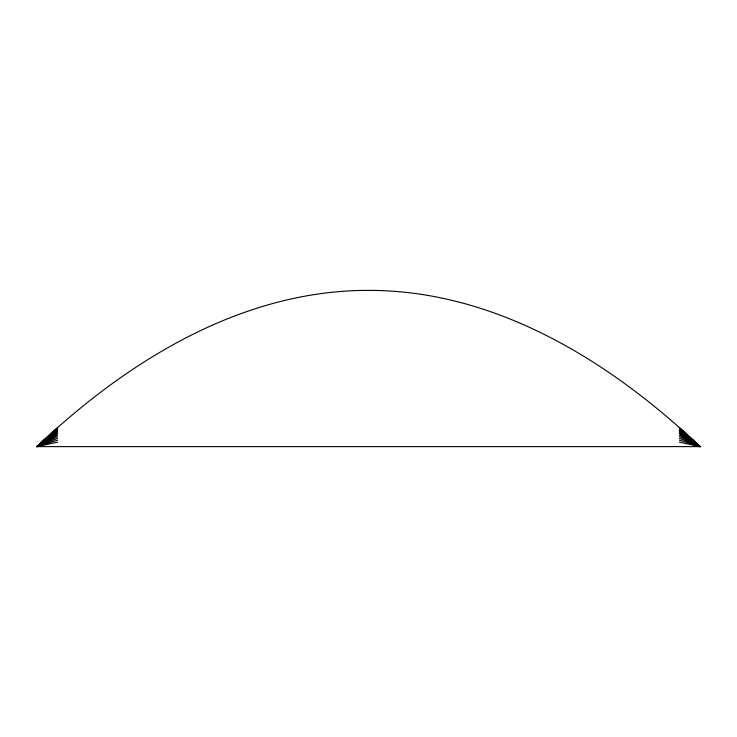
<?xml version="1.0" encoding="UTF-8"?>
<svg xmlns="http://www.w3.org/2000/svg" width="737" height="737" viewBox="0 0 737 737"><rect width="100%" height="100%" fill="white"/><g stroke="black" fill="none" stroke-linecap="round" stroke-linejoin="round"><path stroke-width="1.11" d="M57.578 427.764L36.85 446.613L700.15 446.613C610.512 361.6 495.844 290.185 368.5 290.387C241.156 290.185 126.488 361.6 36.85 446.613L57.578 442.172M57.578 427.985L36.85 446.613L57.578 440.182M57.578 428.354L36.85 446.613L57.578 438.331M57.578 428.879L36.85 446.613L57.578 436.636M57.578 429.542L36.85 446.613L57.578 435.079M57.578 430.353L36.85 446.613L57.578 433.678M57.578 431.311L36.85 446.613L57.578 432.426M679.422 442.172L700.15 446.613L679.422 427.764M679.422 440.182L700.15 446.613L679.422 427.985M679.422 438.331L700.15 446.613L679.422 428.354M679.422 436.636L700.15 446.613L679.422 428.879M679.422 435.079L700.15 446.613L679.422 429.542M679.422 433.678L700.15 446.613L679.422 430.353M679.422 432.426L700.15 446.613L679.422 431.311"/></g></svg>
